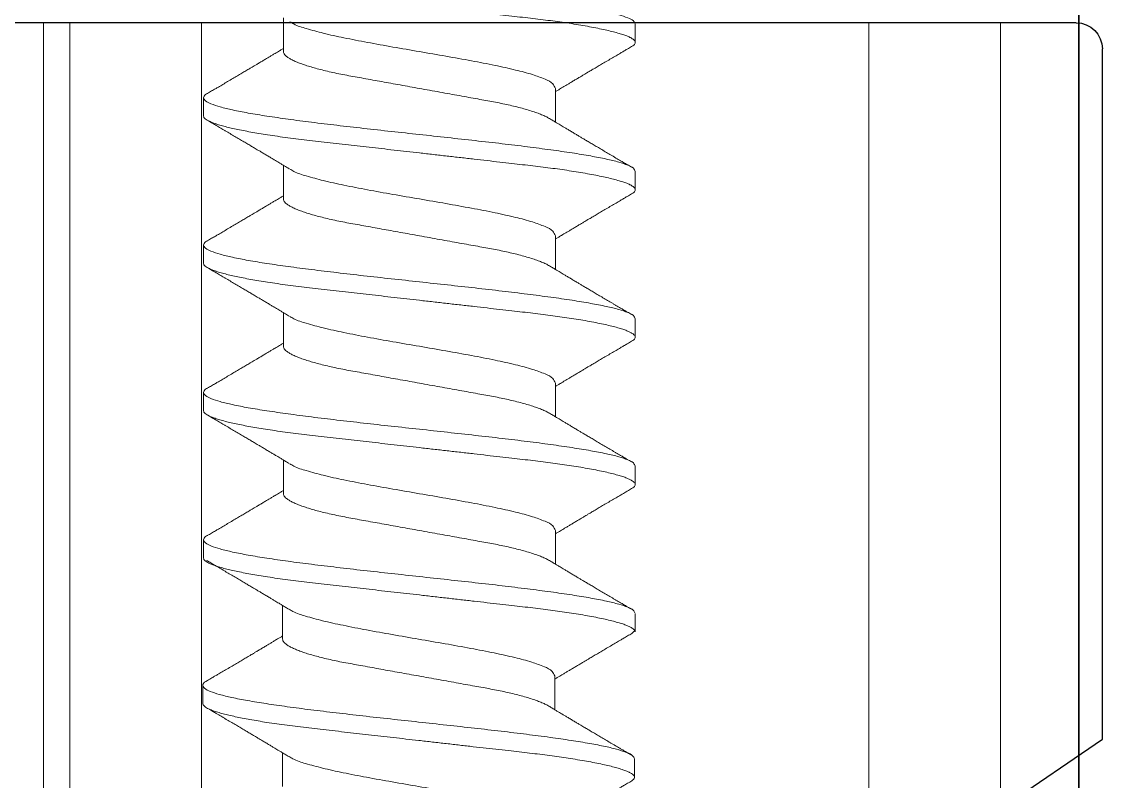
# Model space of a CAD drawing. Extents: x -82 to 113, y -82 to 93.
# Drawn here: x 19.2935 to 19.7041, y 86.6301 to 86.9189 of the extents above; entities that cross this region are included whole.
import ezdxf

# ---------------------------------------------------------------- set-up
doc = ezdxf.new("R2010")
doc.units = 0
doc.header["$MEASUREMENT"] = 0
doc.linetypes.add('SLD-Solid', pattern=[0])
doc.layers.get('0').update_dxf_attribs({"linetype": 'CONTINUOUS'})
for name, color, linetype in [('Ballons', 7, 'CONTINUOUS'), ('DIM', 7, 'CONTINUOUS'), ('INERTIA', 7, 'CONTINUOUS'), ('VENT', 5, 'CONTINUOUS')]:
    doc.layers.add(name, color=color, linetype=linetype)

# ---------------------------------------------------------------- blocks, each defined once
blk = doc.blocks.new('NO 8 2 IN')
at = {"color": 7, "linetype": 'SLD-Solid', "lineweight": 15}
for p, q in [((1.25778, 0.0823), (1.25078, 0.0823)), ((1.0345, 0.082), (1.0275, 0.082)), ((1.0905, 0.082), (1.0835, 0.082)), ((1.1465, 0.082), (1.1395, 0.082)), ((1.2025, 0.082), (1.1955, 0.082)), ((1.01, 0.05169), (0.99721, 0.05169)), ((1.066, 0.05169), (1.05321, 0.05169)), ((1.122, 0.05169), (1.10921, 0.05169)), ((1.178, 0.05169), (1.16521, 0.05169)), ((1.23328, 0.05199), (1.22049, 0.05199)), ((1.28928, 0.05199), (1.27649, 0.05199)), ((1.024, -0.05169), (1.03679, -0.05169)), ((1.08, -0.05169), (1.09279, -0.05169)), ((1.136, -0.05169), (1.14879, -0.05169)), ((1.192, -0.05169), (1.20479, -0.05169)), ((1.24728, -0.05139), (1.26007, -0.05139)), ((0.9995, -0.082), (1.0065, -0.082)), ((1.0555, -0.082), (1.0625, -0.082)), ((1.1115, -0.082), (1.1185, -0.082)), ((1.1675, -0.082), (1.1745, -0.082)), ((1.2235, -0.082), (1.2305, -0.082)), ((1.27878, -0.0817), (1.28578, -0.0817))]:
    blk.add_line(p, q, dxfattribs=at)
for points, knots in [([(1.24914, 0.08075), (1.24927, 0.08104), (1.24959, 0.08174), (1.2508, 0.08263), (1.25235, 0.08137), (1.25329, 0.07915), (1.25446, 0.07567), (1.25556, 0.07094), (1.25671, 0.065), (1.25785, 0.05796), (1.259, 0.04994), (1.26016, 0.04107), (1.26131, 0.0315), (1.26247, 0.0214), (1.26362, 0.01094), (1.26478, 0.0003), (1.26594, -0.01034), (1.26709, -0.0208), (1.26825, -0.0309), (1.2694, -0.04047), (1.27056, -0.04934), (1.27171, -0.05736), (1.27285, -0.06441), (1.274, -0.07032), (1.27509, -0.07511), (1.27627, -0.07847), (1.2772, -0.08093), (1.27836, -0.0815), (1.27878, -0.0817)], [0, 0, 0, 0, 0.0057312, 0.0137294, 0.0217283, 0.0358057, 0.0571924, 0.0858972, 0.1215754, 0.1636904, 0.2115661, 0.2644133, 0.3213499, 0.3814193, 0.4436088, 0.5068678, 0.5701267, 0.6323161, 0.6923852, 0.7493214, 0.8021681, 0.8500432, 0.8921576, 0.9278349, 0.956539, 0.9779248, 0.9920013, 1, 1, 1, 1]), ([(1.25778, 0.0823), (1.25795, 0.08226), (1.25835, 0.08218), (1.25887, 0.08164), (1.25941, 0.08085), (1.25995, 0.07973), (1.26052, 0.0783), (1.2611, 0.07654), (1.26167, 0.07454), (1.26222, 0.07231), (1.26277, 0.06989), (1.26332, 0.06722), (1.26386, 0.06434), (1.26439, 0.06124), (1.26493, 0.05786), (1.26548, 0.05419), (1.26602, 0.05025), (1.26654, 0.04617), (1.26704, 0.04197), (1.26753, 0.03761), (1.26805, 0.03308), (1.26857, 0.02851), (1.26909, 0.02392), (1.26961, 0.01934), (1.27014, 0.01466), (1.27068, 0.00992), (1.27123, 0.00512), (1.2718, 0.00015), (1.27238, -0.00496), (1.27297, -0.01018), (1.27356, -0.01534), (1.27414, -0.02041), (1.2747, -0.02535), (1.27524, -0.03015), (1.27576, -0.03465), (1.27624, -0.03885), (1.27668, -0.04279), (1.27715, -0.04661), (1.27763, -0.05033), (1.27813, -0.05392), (1.27866, -0.05746), (1.27921, -0.06092), (1.2798, -0.06426), (1.28039, -0.06736), (1.28098, -0.07018), (1.28158, -0.07271), (1.28217, -0.07494), (1.28274, -0.07682), (1.28329, -0.07835), (1.2838, -0.07955), (1.2843, -0.08049), (1.28478, -0.08115), (1.28526, -0.0816), (1.28562, -0.08167), (1.28578, -0.0817)], [0, 0, 0, 0, 0.003092, 0.007218, 0.012848, 0.020196, 0.029358, 0.040369, 0.053221, 0.066587, 0.081415, 0.097635, 0.11516, 0.13389, 0.153715, 0.176448, 0.200174, 0.224724, 0.249924, 0.275906, 0.303091, 0.331379, 0.358168, 0.385658, 0.413725, 0.442232, 0.471038, 0.499995, 0.531578, 0.562966, 0.593969, 0.624401, 0.654092, 0.682884, 0.710636, 0.735058, 0.758527, 0.78147, 0.803831, 0.825476, 0.846274, 0.867849, 0.888108, 0.906911, 0.924131, 0.939662, 0.953422, 0.965357, 0.974673, 0.982441, 0.988705, 0.993557, 0.99719, 1, 1, 1, 1]), ([(0.96986, 0.08045), (0.96999, 0.08074), (0.97031, 0.08144), (0.97152, 0.08233), (0.97307, 0.08107), (0.97401, 0.07885), (0.97518, 0.07537), (0.97628, 0.07064), (0.97743, 0.0647), (0.97857, 0.05766), (0.97972, 0.04964), (0.98088, 0.04077), (0.98203, 0.0312), (0.98319, 0.0211), (0.98434, 0.01064), (0.9855, 0), (0.98666, -0.01064), (0.98781, -0.0211), (0.98897, -0.03121), (0.99012, -0.04077), (0.99128, -0.04964), (0.99243, -0.05766), (0.99357, -0.06471), (0.99472, -0.07062), (0.99581, -0.07541), (0.99699, -0.07877), (0.99793, -0.08123), (0.99908, -0.0818), (0.9995, -0.082)], [0, 0, 0, 0, 0.005731, 0.013729, 0.021728, 0.035806, 0.057192, 0.085897, 0.121575, 0.16369, 0.211566, 0.264413, 0.32135, 0.381419, 0.443609, 0.506868, 0.570127, 0.632316, 0.692385, 0.749321, 0.802168, 0.850043, 0.892157, 0.927835, 0.956539, 0.977925, 0.992001, 1, 1, 1, 1]), ([(0.9785, 0.082), (0.97867, 0.08196), (0.97908, 0.08188), (0.97959, 0.08134), (0.98013, 0.08055), (0.98067, 0.07943), (0.98124, 0.078), (0.98182, 0.07624), (0.98239, 0.07424), (0.98294, 0.07201), (0.98349, 0.06959), (0.98404, 0.06692), (0.98458, 0.06404), (0.98511, 0.06094), (0.98565, 0.05756), (0.9862, 0.05389), (0.98674, 0.04995), (0.98726, 0.04587), (0.98776, 0.04167), (0.98825, 0.03731), (0.98877, 0.03278), (0.98929, 0.02821), (0.98981, 0.02362), (0.99033, 0.01904), (0.99086, 0.01436), (0.99141, 0.00962), (0.99195, 0.00482), (0.99252, -0.00015), (0.9931, -0.00526), (0.99369, -0.01048), (0.99428, -0.01564), (0.99486, -0.02071), (0.99542, -0.02565), (0.99597, -0.03045), (0.99648, -0.03495), (0.99696, -0.03915), (0.9974, -0.04309), (0.99787, -0.04691), (0.99835, -0.05063), (0.99885, -0.05422), (0.99938, -0.05776), (0.99993, -0.06122), (1.00052, -0.06456), (1.00111, -0.06766), (1.0017, -0.07048), (1.0023, -0.07301), (1.00289, -0.07524), (1.00346, -0.07712), (1.00401, -0.07865), (1.00452, -0.07985), (1.00502, -0.08079), (1.00551, -0.08145), (1.00598, -0.0819), (1.00634, -0.08197), (1.0065, -0.082)], [0, 0, 0, 0, 0.003092, 0.007218, 0.012848, 0.020196, 0.029358, 0.040368, 0.053221, 0.066587, 0.081415, 0.097635, 0.11516, 0.13389, 0.153715, 0.176448, 0.200174, 0.224724, 0.249924, 0.275905, 0.303091, 0.331379, 0.358167, 0.385658, 0.413725, 0.442232, 0.471038, 0.499995, 0.531578, 0.562966, 0.593969, 0.624401, 0.654092, 0.682884, 0.710636, 0.735058, 0.758527, 0.78147, 0.803831, 0.825476, 0.846274, 0.867849, 0.888108, 0.906911, 0.924131, 0.939662, 0.953422, 0.965357, 0.974673, 0.982441, 0.988705, 0.993557, 0.99719, 1, 1, 1, 1]), ([(1.02594, 0.08062), (1.02562, 0.08006), (1.02501, 0.07903), (1.02418, 0.07762), (1.02351, 0.07648), (1.02295, 0.07553), (1.02226, 0.07436), (1.02136, 0.07282), (1.02027, 0.07098), (1.01921, 0.06918), (1.01823, 0.06752), (1.0173, 0.06596), (1.01653, 0.06465), (1.01591, 0.06361), (1.01539, 0.06273), (1.01479, 0.06173), (1.01412, 0.0606), (1.01339, 0.05936), (1.01267, 0.05816), (1.01198, 0.057), (1.01133, 0.05592), (1.01074, 0.05493), (1.01019, 0.05401), (1.00965, 0.05311), (1.00919, 0.05234), (1.00889, 0.05184), (1.00879, 0.05169)], [0, 0, 0, 0, 0.057982, 0.10656, 0.145743, 0.175978, 0.205039, 0.26703, 0.335195, 0.395552, 0.453065, 0.507732, 0.55728, 0.588303, 0.615908, 0.648764, 0.691919, 0.733036, 0.777294, 0.8174, 0.853077, 0.889788, 0.920247, 0.948394, 0.983846, 1, 1, 1, 1]), ([(1.02586, 0.08045), (1.02599, 0.08074), (1.02631, 0.08144), (1.02752, 0.08233), (1.02907, 0.08107), (1.03001, 0.07885), (1.03118, 0.07537), (1.03228, 0.07064), (1.03343, 0.0647), (1.03457, 0.05766), (1.03572, 0.04964), (1.03688, 0.04077), (1.03803, 0.0312), (1.03919, 0.0211), (1.04034, 0.01064), (1.0415, 0), (1.04266, -0.01064), (1.04381, -0.0211), (1.04497, -0.03121), (1.04612, -0.04077), (1.04728, -0.04964), (1.04843, -0.05766), (1.04957, -0.06471), (1.05072, -0.07062), (1.05181, -0.07541), (1.05299, -0.07877), (1.05393, -0.08123), (1.05508, -0.0818), (1.0555, -0.082)], [0, 0, 0, 0, 0.005731, 0.013729, 0.021728, 0.035806, 0.057192, 0.085897, 0.121575, 0.16369, 0.211566, 0.264413, 0.32135, 0.381419, 0.443609, 0.506868, 0.570127, 0.632316, 0.692385, 0.749321, 0.802168, 0.850043, 0.892157, 0.927835, 0.956539, 0.977925, 0.992001, 1, 1, 1, 1]), ([(1.0345, 0.082), (1.03467, 0.08196), (1.03508, 0.08188), (1.03559, 0.08134), (1.03613, 0.08055), (1.03667, 0.07943), (1.03724, 0.078), (1.03782, 0.07624), (1.03839, 0.07424), (1.03894, 0.07201), (1.03949, 0.06959), (1.04004, 0.06692), (1.04058, 0.06404), (1.04111, 0.06094), (1.04166, 0.05756), (1.0422, 0.05389), (1.04274, 0.04995), (1.04326, 0.04587), (1.04376, 0.04167), (1.04425, 0.03731), (1.04477, 0.03278), (1.04529, 0.02821), (1.04581, 0.02362), (1.04633, 0.01904), (1.04687, 0.01436), (1.04741, 0.00962), (1.04795, 0.00482), (1.04852, -0.00015), (1.0491, -0.00526), (1.04969, -0.01048), (1.05028, -0.01564), (1.05086, -0.02071), (1.05142, -0.02565), (1.05197, -0.03045), (1.05248, -0.03495), (1.05296, -0.03915), (1.0534, -0.04309), (1.05387, -0.04691), (1.05435, -0.05063), (1.05485, -0.05422), (1.05538, -0.05776), (1.05593, -0.06122), (1.05652, -0.06456), (1.05711, -0.06766), (1.0577, -0.07048), (1.0583, -0.07301), (1.05889, -0.07524), (1.05946, -0.07712), (1.06001, -0.07865), (1.06052, -0.07985), (1.06102, -0.08079), (1.06151, -0.08145), (1.06198, -0.0819), (1.06234, -0.08197), (1.0625, -0.082)], [0, 0, 0, 0, 0.003092, 0.007218, 0.012848, 0.020196, 0.029358, 0.040368, 0.053221, 0.066587, 0.081415, 0.097635, 0.11516, 0.13389, 0.153715, 0.176448, 0.200174, 0.224724, 0.249924, 0.275905, 0.303091, 0.331379, 0.358167, 0.385658, 0.413725, 0.442232, 0.471038, 0.499994, 0.531578, 0.562966, 0.593968, 0.624401, 0.654092, 0.682884, 0.710636, 0.735058, 0.758526, 0.78147, 0.803831, 0.825476, 0.846274, 0.867849, 0.888108, 0.906911, 0.924131, 0.939662, 0.953422, 0.965357, 0.974672, 0.982441, 0.988705, 0.993557, 0.99719, 1, 1, 1, 1]), ([(1.05456, 0.04945), (1.05428, 0.04991), (1.05375, 0.05078), (1.05303, 0.05198), (1.05243, 0.05298), (1.05191, 0.05385), (1.0514, 0.05471), (1.05082, 0.05567), (1.05014, 0.05681), (1.0494, 0.05805), (1.04864, 0.05932), (1.04793, 0.06051), (1.04732, 0.06153), (1.04683, 0.06237), (1.0464, 0.06309), (1.046, 0.06377), (1.04543, 0.06472), (1.04468, 0.06599), (1.04374, 0.06758), (1.04273, 0.06928), (1.0417, 0.07104), (1.04081, 0.07255), (1.04009, 0.07376), (1.03957, 0.07465), (1.03905, 0.07552), (1.03849, 0.07647), (1.03782, 0.07762), (1.03699, 0.07903), (1.03639, 0.08006), (1.03606, 0.08062)], [0, 0, 0, 0, 0.045199, 0.083899, 0.116073, 0.141731, 0.167575, 0.198699, 0.235117, 0.276837, 0.318632, 0.357685, 0.39061, 0.417396, 0.438437, 0.459649, 0.482989, 0.529851, 0.581567, 0.636016, 0.6932, 0.750691, 0.780867, 0.809473, 0.836508, 0.864578, 0.900963, 0.9461, 1, 1, 1, 1]), ([(1.08194, 0.08062), (1.08162, 0.08006), (1.08101, 0.07903), (1.08018, 0.07762), (1.07951, 0.07648), (1.07895, 0.07553), (1.07826, 0.07436), (1.07736, 0.07282), (1.07627, 0.07098), (1.07521, 0.06918), (1.07423, 0.06752), (1.0733, 0.06596), (1.07253, 0.06465), (1.07191, 0.06361), (1.07139, 0.06273), (1.07079, 0.06173), (1.07012, 0.0606), (1.06939, 0.05936), (1.06867, 0.05816), (1.06798, 0.057), (1.06733, 0.05592), (1.06674, 0.05493), (1.06619, 0.05401), (1.06565, 0.05311), (1.06519, 0.05234), (1.06489, 0.05184), (1.06479, 0.05169)], [0, 0, 0, 0, 0.057982, 0.10656, 0.145743, 0.175978, 0.205039, 0.267031, 0.335196, 0.395553, 0.453065, 0.507733, 0.55728, 0.588303, 0.615909, 0.648764, 0.691919, 0.733036, 0.777294, 0.817401, 0.853077, 0.889788, 0.920247, 0.948394, 0.983846, 1, 1, 1, 1]), ([(1.08186, 0.08045), (1.08199, 0.08074), (1.08231, 0.08144), (1.08352, 0.08233), (1.08507, 0.08107), (1.08601, 0.07885), (1.08718, 0.07537), (1.08828, 0.07064), (1.08943, 0.0647), (1.09057, 0.05766), (1.09172, 0.04964), (1.09288, 0.04077), (1.09403, 0.0312), (1.09519, 0.0211), (1.09634, 0.01064), (1.0975, 0), (1.09866, -0.01064), (1.09981, -0.0211), (1.10097, -0.03121), (1.10212, -0.04077), (1.10328, -0.04964), (1.10443, -0.05766), (1.10557, -0.06471), (1.10672, -0.07062), (1.10781, -0.07541), (1.10899, -0.07877), (1.10993, -0.08123), (1.11108, -0.0818), (1.1115, -0.082)], [0, 0, 0, 0, 0.0057312, 0.0137294, 0.0217283, 0.0358057, 0.0571924, 0.0858972, 0.1215754, 0.1636904, 0.2115661, 0.2644133, 0.3213499, 0.3814193, 0.4436088, 0.5068678, 0.5701267, 0.6323161, 0.6923852, 0.7493214, 0.8021681, 0.8500432, 0.8921576, 0.9278349, 0.956539, 0.9779248, 0.9920013, 1, 1, 1, 1]), ([(1.0905, 0.082), (1.09067, 0.08196), (1.09108, 0.08188), (1.09159, 0.08134), (1.09213, 0.08055), (1.09267, 0.07943), (1.09324, 0.078), (1.09382, 0.07624), (1.09439, 0.07424), (1.09494, 0.07201), (1.09549, 0.06959), (1.09604, 0.06692), (1.09658, 0.06404), (1.09711, 0.06094), (1.09766, 0.05756), (1.0982, 0.05389), (1.09874, 0.04995), (1.09926, 0.04587), (1.09976, 0.04167), (1.10025, 0.03731), (1.10077, 0.03278), (1.10129, 0.02821), (1.10181, 0.02362), (1.10233, 0.01904), (1.10287, 0.01436), (1.10341, 0.00962), (1.10395, 0.00482), (1.10452, -0.00015), (1.1051, -0.00526), (1.10569, -0.01048), (1.10628, -0.01564), (1.10686, -0.02071), (1.10742, -0.02565), (1.10797, -0.03045), (1.10848, -0.03495), (1.10896, -0.03915), (1.1094, -0.04309), (1.10987, -0.04691), (1.11035, -0.05063), (1.11085, -0.05422), (1.11138, -0.05776), (1.11193, -0.06122), (1.11252, -0.06456), (1.11311, -0.06766), (1.1137, -0.07048), (1.1143, -0.07301), (1.11489, -0.07524), (1.11546, -0.07712), (1.11601, -0.07865), (1.11652, -0.07985), (1.11702, -0.08079), (1.11751, -0.08145), (1.11798, -0.0819), (1.11834, -0.08197), (1.1185, -0.082)], [0, 0, 0, 0, 0.003092, 0.007218, 0.012848, 0.020196, 0.029358, 0.040369, 0.053221, 0.066587, 0.081415, 0.097635, 0.11516, 0.13389, 0.153715, 0.176448, 0.200174, 0.224724, 0.249924, 0.275906, 0.303091, 0.331379, 0.358168, 0.385658, 0.413725, 0.442232, 0.471038, 0.499995, 0.531578, 0.562966, 0.593969, 0.624401, 0.654092, 0.682884, 0.710636, 0.735058, 0.758527, 0.78147, 0.803831, 0.825476, 0.846274, 0.867849, 0.888108, 0.906911, 0.924131, 0.939662, 0.953422, 0.965357, 0.974673, 0.982441, 0.988705, 0.993557, 0.99719, 1, 1, 1, 1]), ([(1.11056, 0.04945), (1.11028, 0.04991), (1.10975, 0.05078), (1.10903, 0.05198), (1.10843, 0.05298), (1.10791, 0.05385), (1.1074, 0.05471), (1.10682, 0.05567), (1.10614, 0.05681), (1.1054, 0.05805), (1.10464, 0.05932), (1.10393, 0.06051), (1.10332, 0.06153), (1.10283, 0.06237), (1.1024, 0.06309), (1.102, 0.06377), (1.10143, 0.06472), (1.10068, 0.06599), (1.09974, 0.06758), (1.09873, 0.06928), (1.0977, 0.07104), (1.09681, 0.07255), (1.09609, 0.07376), (1.09557, 0.07465), (1.09505, 0.07552), (1.09449, 0.07647), (1.09382, 0.07762), (1.09299, 0.07903), (1.09239, 0.08006), (1.09206, 0.08062)], [0, 0, 0, 0, 0.0451999, 0.083899, 0.1160726, 0.1417319, 0.1675755, 0.1986995, 0.2351164, 0.2768371, 0.3186332, 0.3576857, 0.3906104, 0.417396, 0.4384372, 0.4596495, 0.4829884, 0.5298514, 0.5815664, 0.6360157, 0.6932004, 0.7506903, 0.7808665, 0.8094736, 0.8365085, 0.8645782, 0.9009622, 0.9460993, 1, 1, 1, 1]), ([(1.13794, 0.08062), (1.13762, 0.08006), (1.13701, 0.07903), (1.13618, 0.07762), (1.13551, 0.07648), (1.13495, 0.07553), (1.13426, 0.07436), (1.13336, 0.07282), (1.13227, 0.07098), (1.13121, 0.06918), (1.13023, 0.06752), (1.1293, 0.06596), (1.12853, 0.06465), (1.12791, 0.06361), (1.12739, 0.06273), (1.12679, 0.06173), (1.12612, 0.0606), (1.12539, 0.05936), (1.12467, 0.05816), (1.12398, 0.057), (1.12333, 0.05592), (1.12274, 0.05493), (1.12219, 0.05401), (1.12165, 0.05311), (1.12119, 0.05234), (1.12089, 0.05184), (1.12079, 0.05169)], [0, 0, 0, 0, 0.057982, 0.10656, 0.145743, 0.175978, 0.205039, 0.267031, 0.335195, 0.395552, 0.453065, 0.507733, 0.557279, 0.588303, 0.615909, 0.648764, 0.691919, 0.733036, 0.777294, 0.8174, 0.853077, 0.889787, 0.920247, 0.948394, 0.983846, 1, 1, 1, 1]), ([(1.13786, 0.08045), (1.13799, 0.08074), (1.13831, 0.08144), (1.13952, 0.08233), (1.14107, 0.08107), (1.14201, 0.07885), (1.14318, 0.07537), (1.14428, 0.07064), (1.14543, 0.0647), (1.14657, 0.05766), (1.14772, 0.04964), (1.14888, 0.04077), (1.15003, 0.0312), (1.15119, 0.0211), (1.15234, 0.01064), (1.1535, 0), (1.15466, -0.01064), (1.15581, -0.0211), (1.15697, -0.03121), (1.15812, -0.04077), (1.15928, -0.04964), (1.16043, -0.05766), (1.16157, -0.06471), (1.16272, -0.07062), (1.16381, -0.07541), (1.16499, -0.07877), (1.16593, -0.08123), (1.16708, -0.0818), (1.1675, -0.082)], [0, 0, 0, 0, 0.005731, 0.013729, 0.021728, 0.035806, 0.057192, 0.085897, 0.121575, 0.16369, 0.211566, 0.264413, 0.32135, 0.381419, 0.443609, 0.506868, 0.570127, 0.632316, 0.692385, 0.749321, 0.802168, 0.850043, 0.892158, 0.927835, 0.956539, 0.977925, 0.992002, 1, 1, 1, 1]), ([(1.1465, 0.082), (1.14667, 0.08196), (1.14708, 0.08188), (1.14759, 0.08134), (1.14813, 0.08055), (1.14867, 0.07943), (1.14924, 0.078), (1.14982, 0.07624), (1.15039, 0.07424), (1.15094, 0.07201), (1.15149, 0.06959), (1.15204, 0.06692), (1.15258, 0.06404), (1.15311, 0.06094), (1.15366, 0.05756), (1.1542, 0.05389), (1.15474, 0.04995), (1.15526, 0.04587), (1.15576, 0.04167), (1.15625, 0.03731), (1.15677, 0.03278), (1.15729, 0.02821), (1.15781, 0.02362), (1.15833, 0.01904), (1.15887, 0.01436), (1.15941, 0.00962), (1.15995, 0.00482), (1.16052, -0.00015), (1.1611, -0.00526), (1.16169, -0.01048), (1.16228, -0.01564), (1.16286, -0.02071), (1.16342, -0.02565), (1.16397, -0.03045), (1.16448, -0.03495), (1.16496, -0.03915), (1.1654, -0.04309), (1.16587, -0.04691), (1.16635, -0.05063), (1.16685, -0.05422), (1.16738, -0.05776), (1.16793, -0.06122), (1.16852, -0.06456), (1.16911, -0.06766), (1.1697, -0.07048), (1.1703, -0.07301), (1.17089, -0.07524), (1.17146, -0.07712), (1.17201, -0.07865), (1.17252, -0.07985), (1.17302, -0.08079), (1.17351, -0.08145), (1.17398, -0.0819), (1.17434, -0.08197), (1.1745, -0.082)], [0, 0, 0, 0, 0.003092, 0.007218, 0.012848, 0.020196, 0.029358, 0.040369, 0.053221, 0.066587, 0.081415, 0.097635, 0.11516, 0.13389, 0.153715, 0.176448, 0.200175, 0.224724, 0.249925, 0.275906, 0.303091, 0.331379, 0.358168, 0.385658, 0.413725, 0.442232, 0.471038, 0.499995, 0.531578, 0.562967, 0.593969, 0.624401, 0.654092, 0.682884, 0.710637, 0.735058, 0.758527, 0.78147, 0.803831, 0.825476, 0.846274, 0.867849, 0.888108, 0.906911, 0.924131, 0.939662, 0.953423, 0.965357, 0.974673, 0.982441, 0.988705, 0.993557, 0.99719, 1, 1, 1, 1]), ([(1.16656, 0.04945), (1.16628, 0.04991), (1.16575, 0.05078), (1.16503, 0.05198), (1.16443, 0.05298), (1.16391, 0.05385), (1.1634, 0.05471), (1.16282, 0.05567), (1.16214, 0.05681), (1.1614, 0.05805), (1.16064, 0.05932), (1.15993, 0.06051), (1.15932, 0.06153), (1.15883, 0.06237), (1.1584, 0.06309), (1.158, 0.06377), (1.15743, 0.06472), (1.15668, 0.06599), (1.15574, 0.06758), (1.15473, 0.06928), (1.1537, 0.07104), (1.15281, 0.07255), (1.15209, 0.07376), (1.15157, 0.07465), (1.15105, 0.07552), (1.15049, 0.07647), (1.14982, 0.07762), (1.14899, 0.07903), (1.14839, 0.08006), (1.14806, 0.08062)], [0, 0, 0, 0, 0.045199, 0.083899, 0.116073, 0.141732, 0.167575, 0.1987, 0.235116, 0.276837, 0.318633, 0.357685, 0.39061, 0.417395, 0.438437, 0.45965, 0.482988, 0.529851, 0.581566, 0.636015, 0.6932, 0.75069, 0.780866, 0.809473, 0.836508, 0.864578, 0.900962, 0.946099, 1, 1, 1, 1]), ([(1.19394, 0.08062), (1.19362, 0.08006), (1.19301, 0.07903), (1.19218, 0.07762), (1.19151, 0.07648), (1.19095, 0.07553), (1.19026, 0.07436), (1.18936, 0.07282), (1.18827, 0.07098), (1.18721, 0.06918), (1.18623, 0.06752), (1.1853, 0.06596), (1.18453, 0.06465), (1.18391, 0.06361), (1.18339, 0.06273), (1.18279, 0.06173), (1.18212, 0.0606), (1.18139, 0.05936), (1.18067, 0.05816), (1.17998, 0.057), (1.17933, 0.05592), (1.17874, 0.05493), (1.17819, 0.05401), (1.17765, 0.05311), (1.17719, 0.05234), (1.17689, 0.05184), (1.17679, 0.05169)], [0, 0, 0, 0, 0.057982, 0.10656, 0.145743, 0.175979, 0.205039, 0.267031, 0.335196, 0.395553, 0.453065, 0.507733, 0.55728, 0.588303, 0.615909, 0.648764, 0.691919, 0.733036, 0.777295, 0.817401, 0.853077, 0.889788, 0.920247, 0.948394, 0.983846, 1, 1, 1, 1]), ([(1.19386, 0.08045), (1.19399, 0.08074), (1.19431, 0.08144), (1.19552, 0.08233), (1.19707, 0.08107), (1.19801, 0.07885), (1.19918, 0.07537), (1.20028, 0.07064), (1.20143, 0.0647), (1.20257, 0.05766), (1.20372, 0.04964), (1.20488, 0.04077), (1.20603, 0.0312), (1.20719, 0.0211), (1.20834, 0.01064), (1.2095, 0), (1.21066, -0.01064), (1.21181, -0.0211), (1.21297, -0.03121), (1.21412, -0.04077), (1.21528, -0.04964), (1.21643, -0.05766), (1.21757, -0.06471), (1.21872, -0.07062), (1.21981, -0.07541), (1.221, -0.07875), (1.22187, -0.08116), (1.22292, -0.08168), (1.22324, -0.08185)], [0, 0, 0, 0, 0.005741, 0.013754, 0.021767, 0.035869, 0.057293, 0.086049, 0.12179, 0.163979, 0.21194, 0.26488, 0.321917, 0.382093, 0.444392, 0.507763, 0.571133, 0.633432, 0.693607, 0.750644, 0.803584, 0.851544, 0.893732, 0.929473, 0.958227, 0.979651, 0.993752, 1, 1, 1, 1]), ([(1.2025, 0.082), (1.20267, 0.08196), (1.20308, 0.08188), (1.20359, 0.08134), (1.20413, 0.08055), (1.20467, 0.07943), (1.20524, 0.078), (1.20582, 0.07624), (1.20639, 0.07424), (1.20694, 0.07201), (1.20749, 0.06959), (1.20804, 0.06692), (1.20858, 0.06404), (1.20911, 0.06094), (1.20966, 0.05756), (1.2102, 0.05389), (1.21074, 0.04995), (1.21126, 0.04587), (1.21176, 0.04167), (1.21225, 0.03731), (1.21277, 0.03278), (1.21329, 0.02821), (1.21381, 0.02362), (1.21433, 0.01904), (1.21487, 0.01436), (1.21541, 0.00962), (1.21595, 0.00482), (1.21652, -0.00015), (1.2171, -0.00526), (1.21769, -0.01048), (1.21828, -0.01564), (1.21886, -0.02071), (1.21942, -0.02565), (1.21997, -0.03045), (1.22048, -0.03495), (1.22096, -0.03915), (1.2214, -0.04309), (1.22187, -0.04691), (1.22235, -0.05063), (1.22285, -0.05422), (1.22338, -0.05776), (1.22393, -0.06122), (1.22452, -0.06456), (1.22511, -0.06766), (1.2257, -0.07048), (1.2263, -0.07301), (1.22689, -0.07524), (1.22746, -0.07712), (1.22801, -0.07865), (1.22852, -0.07985), (1.22902, -0.08079), (1.22951, -0.08145), (1.22998, -0.0819), (1.23034, -0.08197), (1.2305, -0.082)], [0, 0, 0, 0, 0.003092, 0.007218, 0.012848, 0.020196, 0.029358, 0.040369, 0.053221, 0.066587, 0.081415, 0.097635, 0.11516, 0.13389, 0.153715, 0.176448, 0.200175, 0.224724, 0.249925, 0.275906, 0.303091, 0.331379, 0.358168, 0.385658, 0.413725, 0.442232, 0.471038, 0.499995, 0.531578, 0.562967, 0.593969, 0.624401, 0.654092, 0.682884, 0.710637, 0.735058, 0.758527, 0.78147, 0.803831, 0.825476, 0.846274, 0.867849, 0.888108, 0.906911, 0.924131, 0.939662, 0.953423, 0.965357, 0.974673, 0.982441, 0.988705, 0.993557, 0.99719, 1, 1, 1, 1]), ([(1.22184, 0.04975), (1.22156, 0.05021), (1.22103, 0.05108), (1.22031, 0.05228), (1.21971, 0.05328), (1.21919, 0.05415), (1.21867, 0.05501), (1.2181, 0.05598), (1.21742, 0.05711), (1.21667, 0.05835), (1.21592, 0.05963), (1.21521, 0.06081), (1.2146, 0.06183), (1.2141, 0.06267), (1.21368, 0.06339), (1.21327, 0.06407), (1.21271, 0.06502), (1.21196, 0.06629), (1.21102, 0.06788), (1.21001, 0.06958), (1.20897, 0.07134), (1.20809, 0.07285), (1.20737, 0.07406), (1.20685, 0.07495), (1.20633, 0.07582), (1.20577, 0.07677), (1.2051, 0.07792), (1.20427, 0.07933), (1.20366, 0.08036), (1.20333, 0.08092)], [0, 0, 0, 0, 0.045199, 0.083899, 0.116073, 0.141731, 0.167575, 0.198699, 0.235117, 0.276837, 0.318632, 0.357685, 0.39061, 0.417396, 0.438437, 0.459649, 0.482989, 0.529851, 0.581567, 0.636016, 0.6932, 0.750691, 0.780867, 0.809473, 0.836508, 0.864578, 0.900963, 0.9461, 1, 1, 1, 1]), ([(1.24922, 0.08092), (1.24889, 0.08036), (1.24829, 0.07933), (1.24746, 0.07792), (1.24679, 0.07678), (1.24623, 0.07583), (1.24554, 0.07466), (1.24463, 0.07312), (1.24355, 0.07128), (1.24249, 0.06948), (1.2415, 0.06782), (1.24058, 0.06626), (1.23981, 0.06495), (1.23919, 0.06391), (1.23867, 0.06303), (1.23807, 0.06203), (1.2374, 0.0609), (1.23666, 0.05966), (1.23594, 0.05846), (1.23525, 0.0573), (1.23461, 0.05622), (1.23402, 0.05523), (1.23347, 0.05431), (1.23292, 0.05341), (1.23246, 0.05264), (1.23217, 0.05214), (1.23207, 0.05199)], [0, 0, 0, 0, 0.057982, 0.10656, 0.145743, 0.175978, 0.205039, 0.267031, 0.335196, 0.395553, 0.453065, 0.507733, 0.55728, 0.588303, 0.615909, 0.648764, 0.691919, 0.733036, 0.777294, 0.817401, 0.853077, 0.889788, 0.920247, 0.948394, 0.983846, 1, 1, 1, 1]), ([(1.27784, 0.04975), (1.27756, 0.05021), (1.27703, 0.05108), (1.27631, 0.05228), (1.27571, 0.05328), (1.27519, 0.05415), (1.27467, 0.05501), (1.2741, 0.05598), (1.27342, 0.05711), (1.27267, 0.05835), (1.27192, 0.05963), (1.27121, 0.06081), (1.2706, 0.06183), (1.2701, 0.06267), (1.26968, 0.06339), (1.26927, 0.06407), (1.26871, 0.06502), (1.26796, 0.06629), (1.26702, 0.06788), (1.26601, 0.06958), (1.26497, 0.07134), (1.26409, 0.07285), (1.26337, 0.07406), (1.26285, 0.07495), (1.26233, 0.07582), (1.26177, 0.07677), (1.2611, 0.07792), (1.26027, 0.07933), (1.25966, 0.08036), (1.25933, 0.08092)], [0, 0, 0, 0, 0.0451999, 0.083899, 0.1160726, 0.1417319, 0.1675755, 0.1986995, 0.2351164, 0.2768371, 0.3186332, 0.3576857, 0.3906104, 0.417396, 0.4384372, 0.4596495, 0.4829884, 0.5298514, 0.5815664, 0.6360157, 0.6932004, 0.7506903, 0.7808665, 0.8094736, 0.8365085, 0.8645782, 0.9009622, 0.9460993, 1, 1, 1, 1]), ([(1.01, 0.05169), (1.0102, 0.05166), (1.01064, 0.05159), (1.01127, 0.05114), (1.0119, 0.05045), (1.01256, 0.04949), (1.01323, 0.04825), (1.0139, 0.04678), (1.01456, 0.04508), (1.01522, 0.0432), (1.01587, 0.0411), (1.01651, 0.0388), (1.01716, 0.03628), (1.0178, 0.03355), (1.01842, 0.03063), (1.01902, 0.0276), (1.01959, 0.02443), (1.02018, 0.02113), (1.02079, 0.01775), (1.02142, 0.0143), (1.02205, 0.01082), (1.02269, 0.00726), (1.02334, 0.00364), (1.02401, -0.00007), (1.0247, -0.00386), (1.02539, -0.00769), (1.02607, -0.01146), (1.02673, -0.01513), (1.02737, -0.01868), (1.02798, -0.02203), (1.02854, -0.02517), (1.02908, -0.02813), (1.02965, -0.03098), (1.03024, -0.03372), (1.03087, -0.03639), (1.03152, -0.03894), (1.03221, -0.04135), (1.0329, -0.04355), (1.03359, -0.0455), (1.03429, -0.0472), (1.03488, -0.04849), (1.0353, -0.04919), (1.03545, -0.04943)], [0, 0, 0, 0, 0.00566, 0.012578, 0.021366, 0.032352, 0.04569, 0.061424, 0.078422, 0.097441, 0.118359, 0.141021, 0.165246, 0.192421, 0.220865, 0.250311, 0.2806, 0.312419, 0.345788, 0.378482, 0.412166, 0.446614, 0.481581, 0.516811, 0.554171, 0.591217, 0.627644, 0.663165, 0.697515, 0.730461, 0.760059, 0.788419, 0.816064, 0.842792, 0.868377, 0.894021, 0.917895, 0.939785, 0.95951, 0.976938, 0.991987, 1, 1, 1, 1]), ([(1.066, 0.05169), (1.0662, 0.05166), (1.06664, 0.05159), (1.06727, 0.05114), (1.0679, 0.05045), (1.06856, 0.04949), (1.06923, 0.04825), (1.0699, 0.04678), (1.07056, 0.04508), (1.07122, 0.0432), (1.07187, 0.0411), (1.07251, 0.0388), (1.07316, 0.03628), (1.0738, 0.03355), (1.07442, 0.03063), (1.07502, 0.0276), (1.07559, 0.02443), (1.07618, 0.02113), (1.07679, 0.01775), (1.07742, 0.0143), (1.07805, 0.01082), (1.07869, 0.00726), (1.07934, 0.00364), (1.08001, -0.00007), (1.0807, -0.00386), (1.08139, -0.00769), (1.08207, -0.01146), (1.08273, -0.01513), (1.08337, -0.01868), (1.08398, -0.02203), (1.08454, -0.02517), (1.08508, -0.02813), (1.08565, -0.03098), (1.08624, -0.03372), (1.08687, -0.03639), (1.08752, -0.03894), (1.08821, -0.04135), (1.0889, -0.04355), (1.08959, -0.0455), (1.09029, -0.0472), (1.09088, -0.04849), (1.0913, -0.04919), (1.09145, -0.04943)], [0, 0, 0, 0, 0.00566, 0.012578, 0.021366, 0.032352, 0.04569, 0.061424, 0.078423, 0.097441, 0.118359, 0.141021, 0.165246, 0.192421, 0.220865, 0.250311, 0.2806, 0.312419, 0.345788, 0.378482, 0.412166, 0.446614, 0.481581, 0.516811, 0.554171, 0.591217, 0.627644, 0.663165, 0.697515, 0.730461, 0.760059, 0.788419, 0.816064, 0.842792, 0.868376, 0.894021, 0.917895, 0.939784, 0.95951, 0.976938, 0.991987, 1, 1, 1, 1]), ([(1.122, 0.05169), (1.1222, 0.05166), (1.12264, 0.05159), (1.12327, 0.05114), (1.1239, 0.05045), (1.12456, 0.04949), (1.12523, 0.04825), (1.1259, 0.04678), (1.12656, 0.04508), (1.12722, 0.0432), (1.12787, 0.0411), (1.12851, 0.0388), (1.12916, 0.03628), (1.1298, 0.03355), (1.13042, 0.03063), (1.13102, 0.0276), (1.13159, 0.02443), (1.13218, 0.02113), (1.13279, 0.01775), (1.13342, 0.0143), (1.13405, 0.01082), (1.13469, 0.00726), (1.13534, 0.00364), (1.13601, -0.00007), (1.1367, -0.00386), (1.13739, -0.00769), (1.13807, -0.01146), (1.13873, -0.01513), (1.13937, -0.01868), (1.13998, -0.02203), (1.14054, -0.02517), (1.14108, -0.02813), (1.14165, -0.03098), (1.14224, -0.03372), (1.14287, -0.03639), (1.14352, -0.03894), (1.14421, -0.04135), (1.1449, -0.04355), (1.14559, -0.0455), (1.14629, -0.0472), (1.14688, -0.04849), (1.1473, -0.04919), (1.14745, -0.04943)], [0, 0, 0, 0, 0.0056599, 0.0125775, 0.0213656, 0.0323516, 0.0456897, 0.0614235, 0.0784225, 0.0974411, 0.1183588, 0.1410211, 0.1652461, 0.1924205, 0.2208649, 0.2503105, 0.2805998, 0.3124188, 0.3457879, 0.3784824, 0.4121662, 0.4466137, 0.4815809, 0.5168112, 0.5541709, 0.5912169, 0.6276443, 0.663165, 0.6975153, 0.7304612, 0.760059, 0.7884191, 0.8160641, 0.8427916, 0.8683764, 0.8940213, 0.9178954, 0.9397845, 0.9595098, 0.9769376, 0.9919873, 1, 1, 1, 1]), ([(1.178, 0.05169), (1.1782, 0.05166), (1.17864, 0.05159), (1.17927, 0.05114), (1.1799, 0.05045), (1.18056, 0.04949), (1.18123, 0.04825), (1.1819, 0.04678), (1.18256, 0.04508), (1.18322, 0.0432), (1.18387, 0.0411), (1.18451, 0.0388), (1.18516, 0.03628), (1.1858, 0.03355), (1.18642, 0.03063), (1.18702, 0.0276), (1.18759, 0.02443), (1.18818, 0.02113), (1.18879, 0.01775), (1.18942, 0.0143), (1.19005, 0.01082), (1.19069, 0.00726), (1.19134, 0.00364), (1.19201, -0.00007), (1.1927, -0.00386), (1.19339, -0.00769), (1.19407, -0.01146), (1.19473, -0.01513), (1.19537, -0.01868), (1.19598, -0.02203), (1.19654, -0.02517), (1.19708, -0.02813), (1.19765, -0.03098), (1.19824, -0.03372), (1.19887, -0.03639), (1.19952, -0.03894), (1.20021, -0.04135), (1.2009, -0.04355), (1.20159, -0.0455), (1.20229, -0.0472), (1.20288, -0.04849), (1.2033, -0.04919), (1.20345, -0.04943)], [0, 0, 0, 0, 0.00566, 0.012578, 0.021366, 0.032352, 0.04569, 0.061424, 0.078423, 0.097441, 0.118359, 0.141021, 0.165246, 0.192421, 0.220865, 0.250311, 0.2806, 0.312419, 0.345788, 0.378482, 0.412166, 0.446614, 0.481581, 0.516811, 0.554171, 0.591217, 0.627644, 0.663165, 0.697515, 0.730461, 0.760059, 0.788419, 0.816064, 0.842792, 0.868377, 0.894021, 0.917895, 0.939784, 0.95951, 0.976938, 0.991987, 1, 1, 1, 1]), ([(1.22191, 0.04952), (1.22221, 0.04904), (1.22341, 0.04711), (1.22469, 0.04276), (1.22646, 0.03643), (1.22813, 0.02867), (1.22985, 0.01984), (1.23156, 0.01026), (1.23328, 0.0003), (1.235, -0.00966), (1.23671, -0.01924), (1.23842, -0.02808), (1.24013, -0.0358), (1.24178, -0.04224), (1.24352, -0.04687), (1.24496, -0.05034), (1.24665, -0.0511), (1.24728, -0.05139)], [0, 0, 0, 0, 0.016211, 0.064626, 0.128031, 0.204413, 0.291076, 0.384847, 0.48225, 0.579652, 0.673423, 0.760083, 0.836464, 0.899866, 0.948278, 0.98085, 1, 1, 1, 1]), ([(1.23328, 0.05199), (1.23348, 0.05196), (1.23392, 0.0519), (1.23454, 0.05144), (1.23518, 0.05075), (1.23584, 0.04979), (1.23651, 0.04855), (1.23718, 0.04708), (1.23784, 0.04539), (1.2385, 0.0435), (1.23915, 0.0414), (1.23979, 0.0391), (1.24044, 0.03658), (1.24107, 0.03385), (1.2417, 0.03093), (1.2423, 0.0279), (1.24287, 0.02473), (1.24346, 0.02143), (1.24407, 0.01805), (1.2447, 0.0146), (1.24533, 0.01112), (1.24597, 0.00756), (1.24662, 0.00394), (1.24729, 0.00023), (1.24798, -0.00356), (1.24867, -0.00739), (1.24935, -0.01116), (1.25001, -0.01483), (1.25065, -0.01838), (1.25126, -0.02173), (1.25182, -0.02487), (1.25236, -0.02783), (1.25293, -0.03068), (1.25352, -0.03342), (1.25415, -0.03609), (1.2548, -0.03864), (1.25548, -0.04105), (1.25618, -0.04325), (1.25687, -0.0452), (1.25757, -0.0469), (1.25816, -0.04819), (1.25858, -0.04888), (1.25872, -0.04913)], [0, 0, 0, 0, 0.00566, 0.012578, 0.021366, 0.032352, 0.04569, 0.061424, 0.078423, 0.097441, 0.118359, 0.141021, 0.165246, 0.192421, 0.220865, 0.250311, 0.2806, 0.312419, 0.345788, 0.378482, 0.412166, 0.446614, 0.481581, 0.516811, 0.554171, 0.591217, 0.627644, 0.663165, 0.697515, 0.730461, 0.760059, 0.788419, 0.816064, 0.842792, 0.868376, 0.894021, 0.917895, 0.939784, 0.95951, 0.976938, 0.991987, 1, 1, 1, 1]), ([(1.27791, 0.04952), (1.27821, 0.04904), (1.27941, 0.04711), (1.28069, 0.04276), (1.28246, 0.03643), (1.28413, 0.02867), (1.28585, 0.01984), (1.28756, 0.01026), (1.28928, 0.0003), (1.291, -0.00966), (1.29271, -0.01924), (1.29442, -0.02808), (1.29613, -0.0358), (1.29778, -0.04224), (1.29952, -0.04687), (1.30096, -0.05034), (1.30265, -0.0511), (1.30328, -0.05139)], [0, 0, 0, 0, 0.016211, 0.064626, 0.128031, 0.204413, 0.291076, 0.384847, 0.48225, 0.579652, 0.673423, 0.760083, 0.836464, 0.899866, 0.948278, 0.98085, 1, 1, 1, 1]), ([(0.99863, 0.04922), (0.99893, 0.04874), (1.00014, 0.04681), (1.00141, 0.04246), (1.00318, 0.03613), (1.00485, 0.02837), (1.00657, 0.01954), (1.00828, 0.00996), (1.01, 0), (1.01172, -0.00996), (1.01343, -0.01954), (1.01514, -0.02838), (1.01685, -0.0361), (1.0185, -0.04254), (1.02024, -0.04717), (1.02168, -0.05064), (1.02337, -0.0514), (1.024, -0.05169)], [0, 0, 0, 0, 0.016211, 0.064626, 0.128031, 0.204413, 0.291076, 0.384847, 0.48225, 0.579652, 0.673423, 0.760084, 0.836464, 0.899866, 0.948278, 0.980851, 1, 1, 1, 1]), ([(1.05463, 0.04922), (1.05493, 0.04874), (1.05614, 0.04681), (1.05741, 0.04246), (1.05918, 0.03613), (1.06085, 0.02837), (1.06257, 0.01954), (1.06428, 0.00996), (1.066, 0), (1.06772, -0.00996), (1.06943, -0.01954), (1.07114, -0.02838), (1.07285, -0.0361), (1.0745, -0.04254), (1.07624, -0.04717), (1.07768, -0.05064), (1.07937, -0.0514), (1.08, -0.05169)], [0, 0, 0, 0, 0.016211, 0.064626, 0.128031, 0.204413, 0.291076, 0.384847, 0.48225, 0.579652, 0.673423, 0.760083, 0.836464, 0.899866, 0.948278, 0.98085, 1, 1, 1, 1]), ([(1.11063, 0.04922), (1.11093, 0.04874), (1.11214, 0.04681), (1.11341, 0.04246), (1.11518, 0.03613), (1.11685, 0.02837), (1.11857, 0.01954), (1.12028, 0.00996), (1.122, 0), (1.12372, -0.00996), (1.12543, -0.01954), (1.12714, -0.02838), (1.12885, -0.0361), (1.1305, -0.04254), (1.13224, -0.04717), (1.13368, -0.05064), (1.13537, -0.0514), (1.136, -0.05169)], [0, 0, 0, 0, 0.016211, 0.064626, 0.128031, 0.204413, 0.291076, 0.384847, 0.48225, 0.579652, 0.673423, 0.760083, 0.836464, 0.899866, 0.948278, 0.98085, 1, 1, 1, 1]), ([(1.16663, 0.04922), (1.16693, 0.04874), (1.16814, 0.04681), (1.16941, 0.04246), (1.17118, 0.03613), (1.17285, 0.02837), (1.17457, 0.01954), (1.17628, 0.00996), (1.178, 0), (1.17972, -0.00996), (1.18143, -0.01954), (1.18314, -0.02838), (1.18485, -0.0361), (1.1865, -0.04254), (1.18824, -0.04717), (1.18968, -0.05064), (1.19137, -0.0514), (1.192, -0.05169)], [0, 0, 0, 0, 0.016211, 0.064626, 0.128031, 0.204413, 0.291075, 0.384847, 0.48225, 0.579652, 0.673423, 0.760083, 0.836464, 0.899866, 0.948278, 0.98085, 1, 1, 1, 1]), ([(1.25872, -0.04914), (1.259, -0.04961), (1.25953, -0.05048), (1.26025, -0.05168), (1.26085, -0.05268), (1.26137, -0.05355), (1.26188, -0.05441), (1.26246, -0.05537), (1.26314, -0.05651), (1.26388, -0.05775), (1.26464, -0.05902), (1.26535, -0.06021), (1.26596, -0.06123), (1.26645, -0.06207), (1.26688, -0.06279), (1.26728, -0.06347), (1.26785, -0.06442), (1.2686, -0.06569), (1.26954, -0.06728), (1.27054, -0.06898), (1.27158, -0.07074), (1.27247, -0.07224), (1.27319, -0.07346), (1.27371, -0.07435), (1.27423, -0.07522), (1.27479, -0.07617), (1.27546, -0.07731), (1.27629, -0.07873), (1.27689, -0.07976), (1.27722, -0.08032)], [0, 0, 0, 0, 0.045199, 0.083899, 0.116073, 0.141732, 0.167575, 0.1987, 0.235116, 0.276837, 0.318633, 0.357685, 0.39061, 0.417395, 0.438437, 0.45965, 0.482988, 0.529851, 0.581566, 0.636015, 0.6932, 0.75069, 0.780866, 0.809473, 0.836508, 0.864578, 0.900962, 0.946099, 1, 1, 1, 1]), ([(1.00806, -0.08062), (1.00838, -0.08006), (1.00899, -0.07903), (1.00982, -0.07762), (1.01049, -0.07648), (1.01105, -0.07553), (1.01174, -0.07436), (1.01264, -0.07282), (1.01373, -0.07098), (1.01479, -0.06918), (1.01577, -0.06752), (1.0167, -0.06596), (1.01747, -0.06465), (1.01809, -0.06361), (1.01861, -0.06273), (1.01921, -0.06173), (1.01988, -0.0606), (1.02061, -0.05936), (1.02133, -0.05816), (1.02202, -0.057), (1.02267, -0.05592), (1.02326, -0.05493), (1.02381, -0.05401), (1.02435, -0.05311), (1.02481, -0.05234), (1.02511, -0.05184), (1.02521, -0.05169)], [0, 0, 0, 0, 0.0579828, 0.1065596, 0.1457427, 0.1759787, 0.2050392, 0.2670312, 0.3351953, 0.3955529, 0.4530647, 0.5077331, 0.5572798, 0.5883029, 0.6159083, 0.6487641, 0.6919186, 0.7330355, 0.7772941, 0.8174003, 0.8530775, 0.8897876, 0.9202468, 0.9483936, 0.9838456, 1, 1, 1, 1]), ([(1.03544, -0.04945), (1.03572, -0.04991), (1.03625, -0.05078), (1.03697, -0.05198), (1.03757, -0.05298), (1.03809, -0.05385), (1.0386, -0.05471), (1.03918, -0.05567), (1.03986, -0.05681), (1.0406, -0.05805), (1.04136, -0.05932), (1.04207, -0.06051), (1.04268, -0.06153), (1.04317, -0.06237), (1.0436, -0.06309), (1.044, -0.06377), (1.04457, -0.06472), (1.04532, -0.06599), (1.04626, -0.06758), (1.04727, -0.06928), (1.0483, -0.07104), (1.04919, -0.07255), (1.04991, -0.07376), (1.05043, -0.07465), (1.05095, -0.07552), (1.05151, -0.07647), (1.05218, -0.07762), (1.05301, -0.07903), (1.05361, -0.08006), (1.05394, -0.08062)], [0, 0, 0, 0, 0.045199, 0.0839, 0.116073, 0.141732, 0.167576, 0.1987, 0.235116, 0.276837, 0.318633, 0.357686, 0.390611, 0.417395, 0.438437, 0.45965, 0.482988, 0.529851, 0.581566, 0.636015, 0.693201, 0.75069, 0.780866, 0.809473, 0.836509, 0.864578, 0.900962, 0.946099, 1, 1, 1, 1]), ([(1.06406, -0.08062), (1.06438, -0.08006), (1.06499, -0.07903), (1.06582, -0.07762), (1.06649, -0.07648), (1.06705, -0.07553), (1.06774, -0.07436), (1.06864, -0.07282), (1.06973, -0.07098), (1.07079, -0.06918), (1.07177, -0.06752), (1.0727, -0.06596), (1.07347, -0.06465), (1.07409, -0.06361), (1.07461, -0.06273), (1.07521, -0.06173), (1.07588, -0.0606), (1.07661, -0.05936), (1.07733, -0.05816), (1.07802, -0.057), (1.07867, -0.05592), (1.07926, -0.05493), (1.07981, -0.05401), (1.08035, -0.05311), (1.08081, -0.05234), (1.08111, -0.05184), (1.08121, -0.05169)], [0, 0, 0, 0, 0.0579822, 0.1065601, 0.1457433, 0.1759787, 0.2050392, 0.2670307, 0.3351959, 0.3955529, 0.4530653, 0.5077331, 0.5572798, 0.5883034, 0.6159088, 0.6487641, 0.6919192, 0.7330361, 0.7772946, 0.8174008, 0.8530775, 0.8897876, 0.9202473, 0.9483941, 0.9838456, 1, 1, 1, 1]), ([(1.09144, -0.04945), (1.09172, -0.04991), (1.09225, -0.05078), (1.09297, -0.05198), (1.09357, -0.05298), (1.09409, -0.05385), (1.0946, -0.05471), (1.09518, -0.05567), (1.09586, -0.05681), (1.0966, -0.05805), (1.09736, -0.05932), (1.09807, -0.06051), (1.09868, -0.06153), (1.09917, -0.06237), (1.0996, -0.06309), (1.1, -0.06377), (1.10057, -0.06472), (1.10132, -0.06599), (1.10226, -0.06758), (1.10327, -0.06928), (1.1043, -0.07104), (1.10519, -0.07255), (1.10591, -0.07376), (1.10643, -0.07465), (1.10695, -0.07552), (1.10751, -0.07647), (1.10818, -0.07762), (1.10901, -0.07903), (1.10961, -0.08006), (1.10994, -0.08062)], [0, 0, 0, 0, 0.045199, 0.083899, 0.116073, 0.141732, 0.167575, 0.1987, 0.235116, 0.276837, 0.318633, 0.357685, 0.39061, 0.417395, 0.438437, 0.45965, 0.482988, 0.529851, 0.581566, 0.636015, 0.6932, 0.75069, 0.780866, 0.809473, 0.836508, 0.864578, 0.900962, 0.946099, 1, 1, 1, 1]), ([(1.12006, -0.08062), (1.12038, -0.08006), (1.12099, -0.07903), (1.12182, -0.07762), (1.12249, -0.07648), (1.12305, -0.07553), (1.12374, -0.07436), (1.12464, -0.07282), (1.12573, -0.07098), (1.12679, -0.06918), (1.12777, -0.06752), (1.1287, -0.06596), (1.12947, -0.06465), (1.13009, -0.06361), (1.13061, -0.06273), (1.13121, -0.06173), (1.13188, -0.0606), (1.13261, -0.05936), (1.13333, -0.05816), (1.13402, -0.057), (1.13467, -0.05592), (1.13526, -0.05493), (1.13581, -0.05401), (1.13635, -0.05311), (1.13682, -0.05234), (1.13711, -0.05184), (1.13721, -0.05169)], [0, 0, 0, 0, 0.057982, 0.10656, 0.145743, 0.175978, 0.205039, 0.267031, 0.335195, 0.395552, 0.453065, 0.507733, 0.557279, 0.588303, 0.615909, 0.648764, 0.691919, 0.733036, 0.777294, 0.8174, 0.853077, 0.889787, 0.920247, 0.948394, 0.983846, 1, 1, 1, 1]), ([(1.14744, -0.04945), (1.14772, -0.04991), (1.14825, -0.05078), (1.14897, -0.05198), (1.14957, -0.05298), (1.15009, -0.05385), (1.1506, -0.05471), (1.15118, -0.05567), (1.15186, -0.05681), (1.1526, -0.05805), (1.15336, -0.05932), (1.15407, -0.06051), (1.15468, -0.06153), (1.15517, -0.06237), (1.1556, -0.06309), (1.156, -0.06377), (1.15657, -0.06472), (1.15732, -0.06599), (1.15826, -0.06758), (1.15927, -0.06928), (1.1603, -0.07104), (1.16119, -0.07255), (1.16191, -0.07376), (1.16243, -0.07465), (1.16295, -0.07552), (1.16351, -0.07647), (1.16418, -0.07762), (1.16501, -0.07903), (1.16561, -0.08006), (1.16594, -0.08062)], [0, 0, 0, 0, 0.0452, 0.083899, 0.116073, 0.141732, 0.167575, 0.1987, 0.235116, 0.276837, 0.318633, 0.357686, 0.39061, 0.417396, 0.438437, 0.45965, 0.482988, 0.529851, 0.581566, 0.636016, 0.6932, 0.75069, 0.780867, 0.809474, 0.836508, 0.864578, 0.900962, 0.946099, 1, 1, 1, 1]), ([(1.17606, -0.08062), (1.17638, -0.08006), (1.17699, -0.07903), (1.17782, -0.07762), (1.17849, -0.07648), (1.17905, -0.07553), (1.17974, -0.07436), (1.18064, -0.07282), (1.18173, -0.07098), (1.18279, -0.06918), (1.18377, -0.06752), (1.1847, -0.06596), (1.18547, -0.06465), (1.18609, -0.06361), (1.18661, -0.06273), (1.18721, -0.06173), (1.18788, -0.0606), (1.18861, -0.05936), (1.18933, -0.05816), (1.19002, -0.057), (1.19067, -0.05592), (1.19126, -0.05493), (1.19181, -0.05401), (1.19235, -0.05311), (1.19281, -0.05234), (1.19311, -0.05184), (1.19321, -0.05169)], [0, 0, 0, 0, 0.057982, 0.10656, 0.145743, 0.175978, 0.205039, 0.267031, 0.335196, 0.395553, 0.453065, 0.507733, 0.55728, 0.588303, 0.615909, 0.648764, 0.691919, 0.733036, 0.777295, 0.817401, 0.853077, 0.889788, 0.920247, 0.948394, 0.983846, 1, 1, 1, 1]), ([(1.20344, -0.04945), (1.20372, -0.04991), (1.20425, -0.05078), (1.20497, -0.05198), (1.20557, -0.05298), (1.20609, -0.05385), (1.2066, -0.05471), (1.20718, -0.05567), (1.20786, -0.05681), (1.2086, -0.05805), (1.20936, -0.05932), (1.21007, -0.06051), (1.21068, -0.06153), (1.21117, -0.06237), (1.2116, -0.06309), (1.212, -0.06377), (1.21257, -0.06472), (1.21332, -0.06599), (1.21426, -0.06758), (1.21527, -0.06928), (1.2163, -0.07104), (1.21719, -0.07255), (1.21791, -0.07376), (1.21843, -0.07465), (1.21895, -0.07552), (1.21951, -0.07647), (1.22018, -0.07762), (1.22101, -0.07903), (1.22161, -0.08006), (1.22194, -0.08062)], [0, 0, 0, 0, 0.045199, 0.083899, 0.116073, 0.141731, 0.167575, 0.1987, 0.235116, 0.276837, 0.318633, 0.357685, 0.39061, 0.417395, 0.438437, 0.459649, 0.482988, 0.529851, 0.581566, 0.636015, 0.6932, 0.75069, 0.780866, 0.809473, 0.836508, 0.864578, 0.900962, 0.946099, 1, 1, 1, 1]), ([(1.23133, -0.08032), (1.23166, -0.07976), (1.23227, -0.07873), (1.2331, -0.07732), (1.23377, -0.07618), (1.23433, -0.07523), (1.23502, -0.07406), (1.23592, -0.07252), (1.23701, -0.07068), (1.23807, -0.06888), (1.23905, -0.06722), (1.23998, -0.06566), (1.24075, -0.06435), (1.24137, -0.06331), (1.24189, -0.06243), (1.24249, -0.06143), (1.24316, -0.0603), (1.24389, -0.05906), (1.24461, -0.05785), (1.2453, -0.0567), (1.24595, -0.05562), (1.24654, -0.05463), (1.24709, -0.05371), (1.24763, -0.05281), (1.24809, -0.05204), (1.24839, -0.05154), (1.24849, -0.05139)], [0, 0, 0, 0, 0.0579822, 0.1065601, 0.1457433, 0.1759787, 0.2050392, 0.2670307, 0.3351959, 0.3955529, 0.4530653, 0.5077331, 0.5572798, 0.5883034, 0.6159088, 0.6487641, 0.6919192, 0.7330361, 0.7772946, 0.8174008, 0.8530775, 0.8897876, 0.9202473, 0.9483941, 0.9838456, 1, 1, 1, 1]), ([(1.28733, -0.08032), (1.28766, -0.07976), (1.28827, -0.07873), (1.2891, -0.07732), (1.28977, -0.07618), (1.29033, -0.07523), (1.29102, -0.07406), (1.29192, -0.07252), (1.29301, -0.07068), (1.29407, -0.06888), (1.29505, -0.06722), (1.29598, -0.06566), (1.29675, -0.06435), (1.29737, -0.06331), (1.29789, -0.06243), (1.29849, -0.06143), (1.29916, -0.0603), (1.29989, -0.05906), (1.30061, -0.05785), (1.3013, -0.0567), (1.30195, -0.05562), (1.30254, -0.05463), (1.30309, -0.05371), (1.30363, -0.05281), (1.30409, -0.05204), (1.30439, -0.05154), (1.30449, -0.05139)], [0, 0, 0, 0, 0.057982, 0.10656, 0.145743, 0.175978, 0.205039, 0.267031, 0.335195, 0.395552, 0.453065, 0.507733, 0.557279, 0.588303, 0.615909, 0.648764, 0.691919, 0.733036, 0.777294, 0.8174, 0.853077, 0.889787, 0.920247, 0.948394, 0.983846, 1, 1, 1, 1]), ([(1.0065, -0.082), (1.00667, -0.08196), (1.00707, -0.08188), (1.0076, -0.08134), (1.00789, -0.08088), (1.00806, -0.08062)], [0, 0, 0, 0, 0.2409576, 0.562463, 1, 1, 1, 1]), ([(1.0625, -0.082), (1.06267, -0.08196), (1.06307, -0.08188), (1.0636, -0.08134), (1.06389, -0.08088), (1.06406, -0.08062)], [0, 0, 0, 0, 0.2409584, 0.5624519, 1, 1, 1, 1]), ([(1.1185, -0.082), (1.11867, -0.08196), (1.11907, -0.08188), (1.1196, -0.08134), (1.11989, -0.08088), (1.12006, -0.08062)], [0, 0, 0, 0, 0.240958, 0.562452, 1, 1, 1, 1]), ([(1.1745, -0.082), (1.17467, -0.08196), (1.17507, -0.08188), (1.1756, -0.08134), (1.17589, -0.08088), (1.17606, -0.08062)], [0, 0, 0, 0, 0.240971, 0.562459, 1, 1, 1, 1]), ([(1.22978, -0.0817), (1.22995, -0.08166), (1.23035, -0.08158), (1.23088, -0.08104), (1.23117, -0.08058), (1.23133, -0.08032)], [0, 0, 0, 0, 0.2409584, 0.5624519, 1, 1, 1, 1]), ([(1.28578, -0.0817), (1.28595, -0.08166), (1.28635, -0.08158), (1.28688, -0.08104), (1.28717, -0.08058), (1.28733, -0.08032)], [0, 0, 0, 0, 0.240958, 0.562452, 1, 1, 1, 1])]:
    blk.add_open_spline(points, degree=3, knots=knots, dxfattribs=at)
blk = doc.blocks.new('25201 bom')
at = {"color": 7, "linetype": 'Continuous', "lineweight": 15}
for p, q in [((-0.703, 0.61), (-0.703, -0.61)), ((-0.703, 0.61), (-0.653, 0.61)), ((-0.653, 0.61), (-0.653, -0.61)), ((-0.653, 0.61), (-0.3995, 0.61)), ((-0.3995, 0.61), (-0.3995, -0.61)), ((-0.3995, 0.61), (-0.3495, 0.61)), ((-0.3495, 0.61), (-0.3495, -0.61)), ((-0.3495, 0.61), (-0.3395, 0.61)), ((-0.3395, 0.61), (-0.3395, -0.61)), ((-0.3395, 0.61), (-0.3025, 0.61))]:
    blk.add_line(p, q, dxfattribs=at)
blk = doc.blocks.new('spacer')
at = {"layer": 'INERTIA', "color": 7, "lineweight": 35}
blk.add_lwpolyline([(-2.59562, 35.89689), (-1.09562, 35.89689), (-1.09562, 37.39689), (-2.59562, 37.39689)], close=True, dxfattribs=at)
blk = doc.blocks.new('3203-1_Sash_Component')
for p, q in [((0.525, 2.06498), (1.207, 2.06498)), ((0.515, 1.79265), (0.515, 2.05498)), ((0.57024, 1.75498), (0.515, 1.79265))]:
    blk.add_line(p, q)
blk.add_arc((0.525, 2.05498), 0.01, 90, 180)
blk = doc.blocks.new('3203_Sash_Assembly')
blk.add_blockref('3203-1_Sash_Component', (0, 0))

msp = doc.modelspace()

# ---------------------------------------------------------------- block references
at = {"layer": 'Ballons', "xscale": -1}
for name, p, rotation in [('NO 8 2 IN', (19.44465, 87.91747), 89.99999999949752), ('25201 bom', (18.96237, 86.30846), 359.9999999994975)]:
    msp.add_blockref(name, p, dxfattribs=dict(at, rotation=rotation))
at = {"layer": 'DIM', "xscale": -1, "rotation": 359.9999999994975}
msp.add_blockref('spacer', (17.09953, 49.66157), dxfattribs=at)
at = {"layer": 'VENT', "xscale": -1, "rotation": 359.9999999994975}
msp.add_blockref('3203_Sash_Assembly', (20.2191, 84.85349), dxfattribs=at)

doc.saveas('drawing.dxf')
